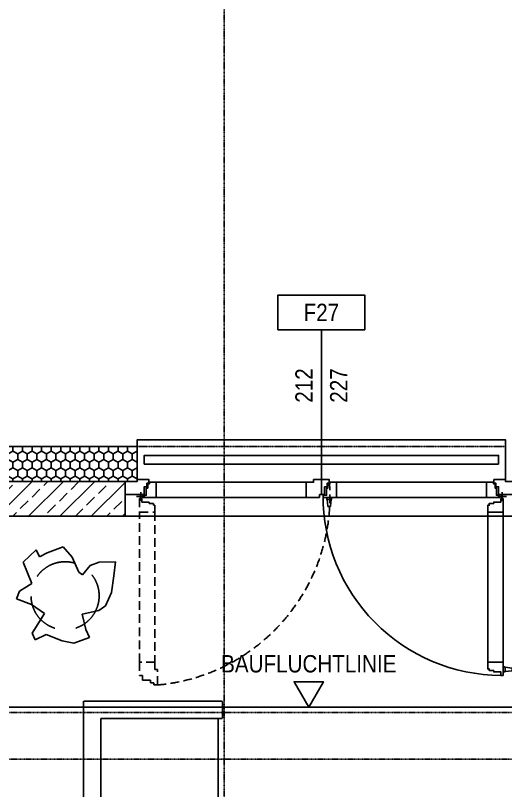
# Model space of a CAD drawing. Header units: millimetres. Extents: x -1798295 to -1733564, y -52013 to 52701.
# Drawn here: x -1759294 to -1756473, y -5672 to -1209 of the extents above; entities that cross this region are included whole.
import ezdxf
from ezdxf.enums import TextEntityAlignment as Align

# ---------------------------------------------------------------- set-up
doc = ezdxf.new("R2010")
doc.units = ezdxf.units.MM
for name, pattern in [('HIDDEN2', [0.1875, 0.125, -0.0625]), ('STRICHLINIE', [0.75, 0.5, -0.25]), ('STRICHPUNKT', [1, 0.5, -0.25, 0, -0.25])]:
    doc.linetypes.add(name, pattern=pattern)
for name, color, linetype in [('01-BFL-G00-L03-M0', 10, 'Continuous'), ('02-ANS-G00-L03-M0', 8, 'Continuous'), ('02-AXO-G00-L03-M0', 8, 'STRICHPUNKT'), ('02-DIM-G00-L03-ACHSEN', 8, 'Continuous'), ('02-DIM-G00-L03-BEHÖRDE', 20, 'Continuous'), ('02-FIL-G00-L03-LILA', 223, 'Continuous'), ('02-FIL-G00-L03-STB', 8, 'Continuous'), ('02-HID-G00-L03-M0', 8, 'HIDDEN2'), ('02-TWA-G00-L03-M0', 4, 'Continuous'), ('02-WDA---------M0', 8, 'Continuous'), ('02-WDA-G00-L03-M0', 8, 'Continuous'), ('04-HLP---------M0', 8, 'HIDDEN2'), ('04-STO---------M0', 1, 'Continuous'), ('04-SYM---------EP', 8, 'Continuous'), ('04-SYM-G00-L03-EP', 8, 'Continuous'), ('04-TXT---------EP', 8, 'Continuous'), ('04-TXT-G00-L03-M0', 8, 'Continuous'), ('04-TXT-G00-L03-POS', 8, 'Continuous'), ('05-SYM---------M0', 8, 'Continuous'), ('05-TXT---------PP', 8, 'Continuous'), ('07_MOB-G00-L03-M0', 6, 'HIDDEN2')]:
    doc.layers.add(name, color=color, linetype=linetype)
doc.styles.add('ARIAL', font='arial.ttf', dxfattribs={"width": 0.85})
doc.dimstyles.new('pp chromy&schneider', dxfattribs={"dimscale": 0.005, "dimtxt": 25, "dimasz": 10, "dimexe": 0, "dimexo": 0, "dimgap": 5, "dimtad": 1, "dimdec": 1, "dimlfac": 100, "dimrnd": 0.1, "dimzin": 9, "dimdsep": 46, "dimtxsty": 'ARIAL', "dimblk": 'c&s kote', "dimcen": 0, "dimse1": 1, "dimse2": 1, "dimclrd": 8, "dimclrt": 8, "dimadec": 0, "dimazin": 0, "dimtfac": 0.75, "dimtdec": 1, "dimtix": 1, "dimtmove": 2, "dimatfit": 0, "dimldrblk": 'NONE', "dimfxl": 1, "dimtolj": 1, "dimlwd": -1, "dimarcsym": 0})

# ---------------------------------------------------------------- blocks, each defined once
blk = doc.blocks.new('04-TXT')
blk.add_line((5.82077e-11, 1.45519e-11), (0.952925950405188, 8.73115e-11))
at = {"layer": '04-TXT---------EP', "color": 8, "style": 'ARIAL', "width": 0.85}
blk.add_attdef('WIDTH', text='', height=0.1, dxfattribs=at).set_placement((0.6321633902607982, 0.05), align=Align.CENTER)
blk.add_attdef('HEIGHT', text='', height=0.1, dxfattribs=at).set_placement((0.6321633902607982, -0.05), align=Align.TOP_CENTER)
blk = doc.blocks.new('01-HK3')
blk.add_lwpolyline([(-2.91038e-11, 7.276e-12), (0.0422863966668956, 0.0732421874854481), (-0.0422863966668956, 0.0732421875)], close=True)
at = {"color": 0, "style": 'ARIAL', "width": 0.85}
blk.add_attdef('HEIGHT', text='', height=0.05, dxfattribs=at).set_placement((0, 0.35), align=Align.TOP_CENTER)
blk = doc.blocks.new('ZIMMERPFLANZE')
blk.add_lwpolyline([(-11.736608968582, -9.201958789366474), (-11.77506444379105, -9.237991719828642), (-11.74950946573517, -9.30134080525022), (-11.78588019669405, -9.323269739645182), (-11.79429218155565, -9.346090828033992), (-11.75097332414589, -9.363127707212694), (-11.71257369447266, -9.389330217738461), (-11.74862620420754, -9.446983160052694), (-11.74021421954967, -9.466200701761409), (-11.70776696081157, -9.450586389650196), (-11.66089869814459, -9.46980393141166), (-11.62604847375769, -9.477010707722), (-11.58038249649689, -9.460195319043123), (-11.59119824939989, -9.436173154086644), (-11.6020140023611, -9.391732687889087), (-11.55274197156541, -9.380922681930315), (-11.53351423385902, -9.367710522892592), (-11.51548797902069, -9.328074362887492), (-11.50827747720177, -9.278829273478554), (-11.50347074330784, -9.23799171981409), (-11.55154048866825, -9.23919279634174), (-11.57797872825176, -9.248801725751038), (-11.60081171695492, -9.276427120379592), (-11.61162746977061, -9.268019267488851), (-11.63085520756431, -9.223578484235986), (-11.65729344708961, -9.193551253594704), (-11.70416170969838, -9.211567718804872), (-11.72699469828512, -9.222377407699241), (-11.736608968582, -9.201958789366474)])
blk.add_circle((-11.65184634921024, -9.337454129659818), 0.1)
blk = doc.blocks.new('c&s kote')
at = {"color": 8}
for p, q in [((0, -2.000000000465659), (0, 1.999999999534338)), ((0, 1.999999999534338), (0, -2.000000000465659)), ((-2.000000000116413, -4.656613e-10), (2, -4.656613e-10)), ((2, -4.656613e-10), (-2.000000000116413, -4.656613e-10))]:
    blk.add_line(p, q, dxfattribs=at)
blk.add_circle((0, -4.656613e-10), 0.5, dxfattribs=at)
blk = doc.blocks.new('*D277')
at = {"layer": '02-DIM-G00-L03-ACHSEN', "color": 8, "transparency": 16777216}
blk.add_arc((-1737493.332530812, 3998.12668568769), 378.2541156847962, 0.0075744092241784, 89.99242697751104, dxfattribs=at)
at = {"layer": 'Defpoints', "color": 0, "transparency": 16777216}
for p in [(-1737493.332560602, 6461.826077578706), (-1737165.754859832, 4187.25374749524), (-1768782.596311918, 3998.126306727296), (-1735093.332529804, 3998.126714755199), (-1737493.332138274, -28465.61571684654)]:
    blk.add_point(p, dxfattribs=at)
at = {"layer": '02-DIM-G00-L03-ACHSEN', "color": 8, "transparency": 16777216, "xscale": 0.05, "yscale": 0.05, "zscale": 0.05}
for p, rotation in [((-1737493.332535386, 4376.380801372346), 179.9962138351538), ((-1737115.078415127, 3998.126690268866), 270.0037875515814)]:
    blk.add_blockref('c&s kote', p, dxfattribs=dict(at, rotation=rotation))
at = {"layer": '02-DIM-G00-L03-ACHSEN', "color": 8, "transparency": 16777216, "insert": (-1737225.803677465, 4265.655545510119), "char_height": 0.125, "attachment_point": 5, "rotation": 315.0000006933677, "style": 'ARIAL'}
blk.add_mtext('\\A1;90.00°', dxfattribs=at)
blk = doc.blocks.new('_None')
blk = doc.blocks.new('*D278')
at = {"layer": '02-DIM-G00-L03-ACHSEN', "color": 8, "transparency": 16777216}
blk.add_arc((-1765663.332175776, -25395.21297526453), 946.5228541814243, 179.315510984212, 269.9969740471802, dxfattribs=at)
at = {"layer": 'Defpoints', "color": 0, "transparency": 16777216}
for p in [(-1765663.332560818, 6461.825736365398), (-1768705.963679539, -25358.70143405337), (-1735093.332170704, -25762.05260524573), (-1766486.804648281, -25861.90195147193), (-1765663.332138665, -28465.61605804507)]:
    blk.add_point(p, dxfattribs=at)
at = {"layer": '02-DIM-G00-L03-ACHSEN', "color": 8, "transparency": 16777216, "xscale": 0.05, "yscale": 0.05, "zscale": 0.05}
for p, rotation in [((-1766609.786887809, -25383.85553017794), 89.31399766154718), ((-1765663.332164336, -26341.735829446), 359.998487369845)]:
    blk.add_blockref('c&s kote', p, dxfattribs=dict(at, rotation=rotation))
at = {"layer": '02-DIM-G00-L03-ACHSEN', "color": 8, "transparency": 16777216, "insert": (-1766336.565207875, -26060.415698105), "char_height": 0.125, "attachment_point": 5, "rotation": 314.65624251569625, "style": 'ARIAL'}
blk.add_mtext('\\A1;90.69°', dxfattribs=at)
blk = doc.blocks.new('*D279')
at = {"layer": '02-DIM-G00-L03-ACHSEN', "color": 8, "transparency": 16777216}
blk.add_arc((-1737493.332171313, -25733.2526342927), 916.2710271521277, 270.0031272665841, 359.3093577650949, dxfattribs=at)
at = {"layer": 'Defpoints', "color": 0, "transparency": 16777216}
for p in [(-1737493.332560602, 6461.826077578706), (-1768705.963679539, -25358.7014340536), (-1735093.332170704, -25762.05260524561), (-1737038.374207984, -26528.59271677467), (-1737493.332138274, -28465.61571684666)]:
    blk.add_point(p, dxfattribs=at)
at = {"layer": '02-DIM-G00-L03-ACHSEN', "color": 8, "transparency": 16777216, "xscale": 0.05, "yscale": 0.05, "zscale": 0.05}
for p, rotation in [((-1736577.127108417, -25744.24708395591), 89.31092105198894), ((-1737493.332160233, -26649.5236614449), 180.0015639796901)]:
    blk.add_blockref('c&s kote', p, dxfattribs=dict(at, rotation=rotation))
at = {"layer": '02-DIM-G00-L03-ACHSEN', "color": 8, "transparency": 16777216, "insert": (-1736849.392025025, -26384.96640858799), "char_height": 0.125, "attachment_point": 5, "rotation": 44.6562425158394, "style": 'ARIAL'}
blk.add_mtext('\\A1;89.31°', dxfattribs=at)
blk = doc.blocks.new('türachse&qualität')
at = {"layer": '05-SYM---------M0'}
blk.add_line((-0.4000000001396984, -7.27596e-11), (-0.4000000001396984, -7.27596e-11), dxfattribs=at)
at = {"layer": '05-TXT---------PP'}
blk.add_lwpolyline([(-0.4999999841093087, -0.2500000064756023), (-0.5000000159488991, 0.2499999934952939), (-0.700000015902333, 0.2499999807623681), (-0.6999999840627426, -0.2500000192376319)], close=True, dxfattribs=at)
at = {"layer": '05-TXT---------PP', "color": 8, "style": 'ARIAL', "text_generation_flag": 6, "width": 0.85}
blk.add_attdef('POS.NR.', text='', height=0.1, rotation=269.9999999966649, dxfattribs=at).set_placement((-0.6529232178698408, -0.0111808992531337), align=Align.TOP_CENTER)
blk = doc.blocks.new('FENSTER_212_STULP')
at = {"layer": '02-WDA---------M0'}
for points in [[(-2.190000026370398, 0.2000000245752744), (-2.190000026370398, 0.4000000249943696)], [(-0.0700000263168477, 0.2000000259431545), (-0.0700000266660936, 0.4000000264350092)]]:
    blk.add_lwpolyline(points, dxfattribs=at)
at = {"layer": '04-HLP---------M0', "linetype": 'Continuous'}
for p, q in [((-1.098922230012247, 0.1070015349978348), (-1.098922230186871, 0.0970015350321774)), ((-1.096922230208291, 0.0950015350535978), (-1.092675467487423, 0.0567806719045621)), ((-1.084922229987569, 0.0950015351263574), (-1.096922230208291, 0.0950015350535978)), ((-1.096922230208291, 0.0950015350535978), (-1.072922230116091, 0.0950015350681497)), ((-1.084922229987569, 0.0950015351263574), (-1.072922230116091, 0.0950015350681497)), ((-1.072922230116091, 0.0950015350681497), (-1.077168992604129, 0.0567806719773216)), ((-1.070922230079304, 0.1070015351724578), (-1.070922230021096, 0.0970015352068003)), ((-1.090687700023406, 0.0550015351327602), (-1.079156760009934, 0.0550015350163449)), ((-1.084922229929359, 0.0550015350308968), (-1.080502401222474, 0.0550015350163449)), ((-0.0837462504277937, -0.8681935585627796), (-0.0737462503602728, -0.8681935585627796)), ((-0.0717462502652779, -0.8701935585995668), (-0.0335253871744499, -0.8744403210730523)), ((-0.0717462502652779, -0.8941935585171448), (-0.0717462502652779, -0.8701935585995668)), ((-0.0717462504981086, -0.8821935585146999), (-0.0717462502652779, -0.8701935585995668)), ((-0.0717462504981086, -0.8821935585146999), (-0.0717462502652779, -0.8941935585171448)), ((-0.0717462502652779, -0.8941935585171448), (-0.0335253872908652, -0.8899467958544844)), ((-0.0317462502862327, -0.887959028361365), (-0.0317462504608557, -0.8764280884206526)), ((-0.0317462503444404, -0.8821935584564926), (-0.031746250228025, -0.8777737296331904)), ((-0.0837462502531707, -0.8961935584957244), (-0.0737462504184805, -0.8961935584811724))]:
    blk.add_line(p, q, dxfattribs=at)
at = {"layer": '04-HLP---------M0'}
for points in [[(-2.170263455365784, 0.1379918799357256), (-2.170263455540407, 0.0879918802966131)], [(-0.0897365971468389, 0.1379918813181575), (-0.0897365968558006, 0.0879918816208374)], [(-2.195263455389067, 0.1129918799706502), (-2.145263455284293, 0.1129918800870655)], [(-0.0647365970653482, 0.1129918814112898), (-0.114736597170122, 0.1129918814694975)]]:
    blk.add_lwpolyline(points, dxfattribs=at)
at = {"layer": '04-HLP---------M0', "linetype": 'HIDDEN2', "ltscale": 0.4}
for points in [[(-2.163193430518731, 0.1007284768274985), (-2.176253801153507, 0.100728476565564), (-2.176253800862466, 0.0237161308468785), (-2.087970444699748, 0.02371613025025), (-2.087970445281825, 0.0627656117285369), (-2.096707722055725, 0.0627656118012965), (-2.096707721939309, 0.0727284771419363), (-2.122253801091573, 0.0727284772146959), (-2.122253800916951, 0.0807284770708066), (-2.163193430635145, 0.0807284766342491)], [(-2.176253799465484, -0.9173163098457736), (-2.159255336737258, -0.9173163097875658), (-2.159255336620844, -0.9453163086145648), (-2.114255336578934, -0.9453163088037398), (-2.114255336578934, -0.9603163086430868), (-2.094255336443893, -0.9603163087886059), (-2.094255336560308, -0.9722163085680222), (-2.072751453903038, -0.9722163085825739), (-2.072751104482449, -0.8824163108802165), (-2.087970625958404, -0.8824163110984953), (-2.08797044318635, -0.8403039632685247), (-2.176253799465484, -0.8403039640834322)]]:
    blk.add_lwpolyline(points, close=True, dxfattribs=at)
at = {"layer": '04-HLP---------M0', "linetype": 'Continuous'}
for points in [[(-0.0968066220520996, 0.1007284781371709), (-0.083746251417324, 0.1007284779770998), (-0.0837462514755316, 0.0237161322584143), (-0.1720296076964587, 0.0237161315453705), (-0.1720296072307974, 0.0627656129945535), (-0.163292330224067, 0.0627656131109689), (-0.1632923305151053, 0.0727284783788491), (-0.1377462513046339, 0.072728478568024), (-0.1377462514792569, 0.0807284784241347), (-0.0968066218192689, 0.0807284780748887)], [(-0.0968066208297387, -0.9172713544394357), (-0.0837462504277937, -0.9172713544394357), (-0.0837462506606244, -0.8402590087789577), (-0.1720296067651361, -0.8402590080804657), (-0.1720296062994748, -0.8793084895296486), (-0.1632923293509521, -0.8793084897624794), (-0.163292329525575, -0.8892713550885671), (-0.1377462504897267, -0.8892713551904305), (-0.1377462505479343, -0.8972713550610933), (-0.0968066205969081, -0.8972713548864701)]]:
    blk.add_lwpolyline(points, close=True, dxfattribs=at)
at = {"layer": '04-HLP---------M0', "linetype": 'HIDDEN2', "ltscale": 0.4}
for points in [[(-2.176253801735581, -0.8403039638942573), (-2.176253800978884, 0.0237161308614304)], [(-2.087970444699748, 0.0237161303084577), (-2.087970445747485, -0.8403039632685247)]]:
    blk.add_lwpolyline(points, dxfattribs=at)
at = {"layer": '04-HLP---------M0', "linetype": 'Continuous'}
for points in [[(-0.1720296075218357, 0.02371613161813), (-0.1720296067651361, -0.8402590081241212)], [(-0.083746250718832, -0.8402590087207498), (-0.0837462513591163, 0.0237161322438624)]]:
    blk.add_lwpolyline(points, dxfattribs=at)
at = {"layer": '04-HLP---------M0'}
for centre in [(-2.170263455365784, 0.1129918800579617), (-0.0897365971468389, 0.1129918814694975)]:
    blk.add_circle(centre, 0.0047378318458235, dxfattribs=at)
at = {"layer": '04-HLP---------M0', "linetype": 'HIDDEN2', "ltscale": 0.4}
blk.add_arc((-2.170342080993576, 0.1130164685018826), 1.089611908349837, 275.1385578957742, 5.133108663686207, dxfattribs=at)
at = {"layer": '04-HLP---------M0', "linetype": 'Continuous'}
for centre, radius, start, end in [((-0.0897365968558006, 0.1129918816441204), 1.030286344812646, 179.6068222039324, 269.6162504262346), ((-1.096922230091877, 0.097001534915762), 0.002, 180.0000001100567, 270.0000001100568), ((-1.072922230174299, 0.0970015350321774), 0.002, 270.0000001100568, 1.100567591e-07), ((-1.090687699965199, 0.0570015349949245), 0.002, 186.3401918575033, 270.0000001100568), ((-1.079156759893521, 0.0570015349803725), 0.002, 270.0000001100568, 353.6598083683537), ((-0.0737462503602728, -0.8701935585268072), 0.002, 1.167268657e-07, 90.0000001133918), ((-0.0337462504976429, -0.8764280884788604), 0.002, 1.167268657e-07, 83.65980836734082), ((-0.0337462502066046, -0.8879590283759171), 0.002, 276.340191860818, 1.167268657e-07), ((-0.0737462503020652, -0.894193558502593), 0.002, 270.0000001133918, 1.167268657e-07)]:
    blk.add_arc(centre, radius, start, end, dxfattribs=at)
at = {"layer": '04-STO---------M0'}
for points in [[(-2.260000052745454, 0.1239999982208246), (-2.150000052992254, 0.1239999983808957), (-2.150000052701215, 0.1689999984955648), (-2.135000052920076, 0.1689999983500456), (-2.135000052920076, 0.1889999984850874), (-2.123100053053349, 0.1889999984559836), (-2.123100053169764, 0.2105038810550468), (-2.190000026428605, 0.2105044124909909), (-2.190000026370398, 0.2000000245752744), (-2.260000052745454, 0.1999999984691385)], [(-2.158000051800625, 0.1200619049923262), (-2.158000051858834, 0.1070015345321735), (-2.080987706140149, 0.1070015346485889), (-2.080987705441657, 0.1952848910586908), (-2.120037187123669, 0.1952848903601989), (-2.12003718689084, 0.1865476135426434), (-2.13000005239155, 0.186547613600851), (-2.130000052682587, 0.1610015346959699), (-2.138000052247662, 0.1610015346668661), (-2.138000051956621, 0.1200619049341185)], [(-1.140000026091001, 0.1070015362056438), (-1.140000026149208, 0.1239999989920761), (-1.112000027322209, 0.1239999990502838), (-1.112000027147585, 0.1689999990921933), (-1.09700002725003, 0.1689999990048818), (-1.097000027191824, 0.1889999991690274), (-1.085100027325097, 0.1889999991253717), (-1.085100027266889, 0.2105038818990579), (-1.174900025129318, 0.2105042312468868), (-1.174900024838279, 0.1952847098291386), (-1.217012372682801, 0.1952848924847785), (-1.217012371751479, 0.1070015359873651)], [(-1.120000026246998, 0.1200619056908181), (-1.12000002618879, 0.1070015353325289), (-1.042987680353689, 0.1070015355217038), (-1.042987679888027, 0.1952848916844232), (-1.082037161162588, 0.1952848911023466), (-1.08203716162825, 0.1865476143138949), (-1.092000026663298, 0.1865476143284468), (-1.09200002689613, 0.1610015353362542), (-1.10000002675224, 0.1610015352925984), (-1.100000026344787, 0.1200619056180585)], [(-0.1020000007702038, 0.1200619064911734), (-0.1020000005955808, 0.1070015359728131), (-0.1790123464306816, 0.1070015359146055), (-0.1790123471873812, 0.1952848923247075), (-0.1399628655635752, 0.1952848916844232), (-0.1399628655635752, 0.1865476148523157), (-0.1300000002374873, 0.1865476149687311), (-0.1299999998882413, 0.1610015359765384), (-0.1220000002649613, 0.1610015359910903), (-0.1220000005559996, 0.1200619062583428)], [(2.910383e-10, 0.1239999998215353), (-0.1099999995203689, 0.1239999997487757), (-0.1099999998696148, 0.1689999998488929), (-0.1249999995925464, 0.1689999997470295), (-0.124999999650754, 0.188999999751104), (-0.1368999996921048, 0.188999999751104), (-0.1368999994592741, 0.2105038824229268), (-0.0700000261422247, 0.2105044140189419), (-0.0700000263168477, 0.2000000259431545), (0, 0.1999999999825377)]]:
    blk.add_lwpolyline(points, close=True, dxfattribs=at)
at = {"layer": '04-SYM---------EP'}
for points in [[(-2.08098770555807, 0.1952848909568274), (-1.217012372682801, 0.1952848843939137)], [(-0.1790123471873812, 0.1952848922664998), (-1.042987679888027, 0.1952848916844232)], [(-1.217012371693271, 0.1070015370787587), (-2.080987706140149, 0.1070015346485889)], [(-1.042987680295482, 0.1070015353907365), (-0.1790123464888893, 0.1070015359146055)]]:
    blk.add_lwpolyline(points, dxfattribs=at)

msp = doc.modelspace()

# ---------------------------------------------------------------- hatches: boundary and pattern name
at = {"layer": '02-FIL-G00-L03-LILA', "true_color": 0x636466}
h = msp.add_hatch(dxfattribs=at)
h.set_pattern_fill('HONEY', color=251, scale=9.999999999999996, angle=107.0465419682704, style=0)
h.set_pattern_definition([(90.00000069270138, (-1708605.963854944, -10861.87172452254), (-27.4963005757672, 47.6249996675807), [31.74999999999999, -63.49999999999997]), (210.000000692683, (-1708605.963854944, -10861.87172452254), (-27.49630927946677, -47.62499464249742), [31.74999999999999, -63.49999999999997]), (150.000000692683, (-1708605.963854944, -10861.87172452254), (-54.99260985523395, 5.0250832817e-06), [-63.49999999999997, 31.74999999999999])])
h.paths.add_polyline_path([(-1759803.332437959, -3691.872343409072), (-1759803.332419766, -5191.872343481831), (-1759803.33241793, -5391.872344206515), (-1759733.332417282, -5391.872343229255), (-1759603.332417394, -5391.872341002724), (-1759603.332435587, -3891.872341002724), (-1758663.332430927, -3891.950213307494), (-1758663.332430928, -3891.87233084601), (-1758593.332430863, -3891.872329504951), (-1758593.332433164, -3691.950213904747), (-1758593.332433165, -3691.872329609724)])
at = {"layer": '02-FIL-G00-L03-STB', "true_color": 0x636466}
h = msp.add_hatch(dxfattribs=at)
h.set_pattern_fill('ANSI33', color=251, scale=19.99999999999999, angle=107.0465419682704, style=0)
h.set_pattern_definition([(44.70755001056367, (-1820439.006936861, -33596.33596844049), (-89.34302179080515, 90.259761008368), []), (44.70755001056367, (-1820349.205506736, -33596.79433824898), (-89.34302179080515, 90.259761008368), [63.49999999999999, -31.75])])
h.paths.add_polyline_path([(-1758663.332435875, -3891.950213365701), (-1759603.332435762, -3891.872341075483), (-1759603.332417511, -5391.872341046379), (-1759743.332417525, -5391.872342724417), (-1759743.332415107, -5591.872342721507), (-1759403.332415139, -5591.872338640038), (-1759403.332433274, -4091.872338625486), (-1758663.332433457, -4091.950213348238)])

# ---------------------------------------------------------------- linework, layer by layer
at = {"layer": '01-BFL-G00-L03-M0', "color": 251, "linetype": 'STRICHLINIE', "true_color": 0x636466}
msp.add_lwpolyline([(-1750943.332419955, -5191.87223629238), (-1781082.868803516, -5191.872600604198), (-1781057.271727914, 4161.179738887155), (-1781030.660369203, 9392.32807255582), (-1750889.02183282, 9467.190196940554), (-1750943.335341066, 4241.369087129998), (-1750943.332419955, -5191.87223629238)], close=True, dxfattribs=at)
at = {"layer": '02-ANS-G00-L03-M0', "color": 251, "true_color": 0x636466}
msp.add_lwpolyline([(-1758593.332433514, -3691.872329609724), (-1758593.332434114, -3651.872329601574), (-1756473.332433828, -3651.872303083278), (-1756473.332433635, -3691.872303004115)], dxfattribs=at)
msp.add_lwpolyline([(-1756513.332436887, -3791.872305792735), (-1758553.332436983, -3791.872329161051), (-1758553.332437587, -3741.872329158141), (-1756513.33243755, -3741.872304756638), (-1756513.332436887, -3791.872305792735)], close=True, dxfattribs=at)
at = {"layer": '02-AXO-G00-L03-M0', "color": 251, "true_color": 0x636466}
for points in [[(-1758093.332552837, 6461.825827973502), (-1758093.332130625, -28465.61596645174)], [(-1758093.332552837, 6461.825827973502), (-1758093.332130625, -28465.61596645174)], [(-1768705.963922875, -5221.872451607531), (-1735093.332418858, -5221.872044549565)], [(-1768705.963919727, -5491.872451175048), (-1735093.332415711, -5491.872044117082)]]:
    msp.add_lwpolyline(points, dxfattribs=at)
at = {"layer": '02-HID-G00-L03-M0', "color": 251, "ltscale": 0.5, "true_color": 0x636466}
msp.add_lwpolyline([(-1756473.332433461, -3691.872303135082), (-1758593.332433398, -3691.872329609724)], dxfattribs=at)
at = {"layer": '02-HID-G00-L03-M0', "color": 251, "true_color": 0x636466}
msp.add_lwpolyline([(-1758663.332433283, -4091.950213275477), (-1756403.332433391, -4091.872302312069)], dxfattribs=at)
at = {"layer": '02-TWA-G00-L03-M0', "color": 251, "true_color": 0x636466}
for p, q in [((-1759603.332435587, -3891.872341002724), (-1758663.332435759, -3891.950213307494)), ((-1759403.332433158, -4091.872338581829), (-1758663.332433283, -4091.950213290028))]:
    msp.add_line(p, q, dxfattribs=at)
msp.add_lwpolyline([(-1758663.332433283, -4091.950214177697), (-1758663.332435759, -3891.950214093296)], dxfattribs=at)
at = {"layer": '02-WDA-G00-L03-M0', "color": 251, "true_color": 0x636466}
msp.add_line((-1759803.332437959, -3691.872343409072), (-1758593.332433339, -3691.872329624275), dxfattribs=at)
at = {"layer": '07_MOB-G00-L03-M0', "color": 251, "true_color": 0x636466}
msp.add_lwpolyline([(-1758103.332390736, -7856.872321205432), (-1758903.332390491, -7856.872331182959), (-1758903.332423658, -5156.872331127662), (-1758103.332422913, -5156.872321397518), (-1758103.332421704, -5256.872319598901), (-1758803.332422414, -5256.872328163714), (-1758803.332392248, -7756.87232972077), (-1758103.332391654, -7756.872321272371), (-1758103.332390387, -7856.872321205432)], close=True, dxfattribs=at)
msp.add_lwpolyline([(-1758128.332391794, -7756.872321574622), (-1758128.332421436, -5256.872319901152)], dxfattribs=at)

# ---------------------------------------------------------------- block references
at = {"layer": '02-DIM-G00-L03-BEHÖRDE', "color": 251, "true_color": 0x636466}
ref = msp.add_blockref('01-HK3', (-1757605.963923319, -5191.872316857611), dxfattribs=dict(at, xscale=-2000.000000016163, yscale=2000.000000025193, zscale=2000, rotation=6.780774342e-07))
ref.add_attrib('HEIGHT', 'BAUFLUCHTLINIE', dxfattribs={"layer": '0', "color": 0, "extrusion": (0, 0, -1), "height": 100.0000000012596, "rotation": 359.9999993223063, "style": 'ARIAL', "text_generation_flag": 2, "width": 0.8499999999961616}).set_placement((1757605.963926829, -4891.872316869251), align=Align.TOP_CENTER)
at = {"layer": '04-SYM-G00-L03-EP', "color": 251, "true_color": 0x636466, "xscale": 999.9999999999995, "yscale": 999.9999999999995, "zscale": 999.9999999999995, "rotation": 6.927013867e-07}
msp.add_blockref('FENSTER_212_STULP', (-1756403.332862381, -4091.87230234118), dxfattribs=at)
at = {"layer": '04-TXT-G00-L03-M0', "color": 251, "true_color": 0x636466, "xscale": 999.9999999999995, "yscale": 999.9999999999995, "zscale": 999.9999999999995, "rotation": 90.00000065619658}
msp.add_blockref('04-TXT', (-1757533.332434787, -3971.950200811785), dxfattribs=at).add_auto_attribs({'WIDTH': '212', 'HEIGHT': '227'})
at = {"layer": '04-TXT-G00-L03-POS', "color": 251, "true_color": 0x636466}
ref = msp.add_blockref('türachse&qualität', (-1757533.332465292, -3519.024250435701), dxfattribs=dict(at, xscale=999.9999999999995, yscale=999.9999999999995, zscale=999.9999999999995, rotation=269.9999970397506))
ref.add_attrib('POS.NR.', 'F27', dxfattribs={"layer": '05-TXT---------PP', "color": 8, "height": 99.99999999999984, "rotation": 179.9999970349817, "style": 'ARIAL', "text_generation_flag": 6, "width": 0.85}).set_placement((-1757533.332447051, -2919.024250400777), align=Align.MIDDLE_CENTER)
at = {"layer": '07_MOB-G00-L03-M0', "color": 251, "true_color": 0x636466, "xscale": 1959.999999999999, "yscale": 1959.999999999999, "zscale": 1959.999999999999, "rotation": 0.1423043953774261}
msp.add_blockref('ZIMMERPFLANZE', (-1736216.649143321, 13807.56391546952), dxfattribs=at)

# ---------------------------------------------------------------- dimensions: what is measured, and where the dimension line sits
at = {"layer": '02-DIM-G00-L03-ACHSEN', "color": 251, "true_color": 0x636466}
for base, line1, line2, picture, middle in [((-1737165.754859832, 4187.25374749524), ((-1768782.596311918, 3998.126306727209), (-1735093.332529804, 3998.126714755308)), ((-1737493.332560602, 6461.826077578823), (-1737493.332138274, -28465.61571684642)), '*D277', (-1737225.803677465, 4265.655545510119)), ((-1737038.374207984, -26528.59271677467), ((-1737493.332560602, 6461.826077578823), (-1737493.332138274, -28465.61571684642)), ((-1768705.963679539, -25358.7014340534), (-1735093.332170704, -25762.05260524573)), '*D279', (-1736849.392025025, -26384.96640858823)), ((-1766486.804648281, -25861.90195147193), ((-1765663.332560819, 6461.825736365492), (-1765663.332138665, -28465.6160580452)), ((-1768705.963679539, -25358.7014340534), (-1735093.332170704, -25762.05260524573)), '*D278', (-1766336.565207875, -26060.415698105))]:
    dim = msp.add_angular_dim_2l(base=base, line1=line1, line2=line2, dimstyle='pp chromy&schneider', override={"dimzin": 8, "dimadec": 2}, dxfattribs=at)
    dim.commit()
    dim.dimension.update_dxf_attribs({"geometry": picture, "text_midpoint": middle})

doc.saveas('drawing.dxf')
